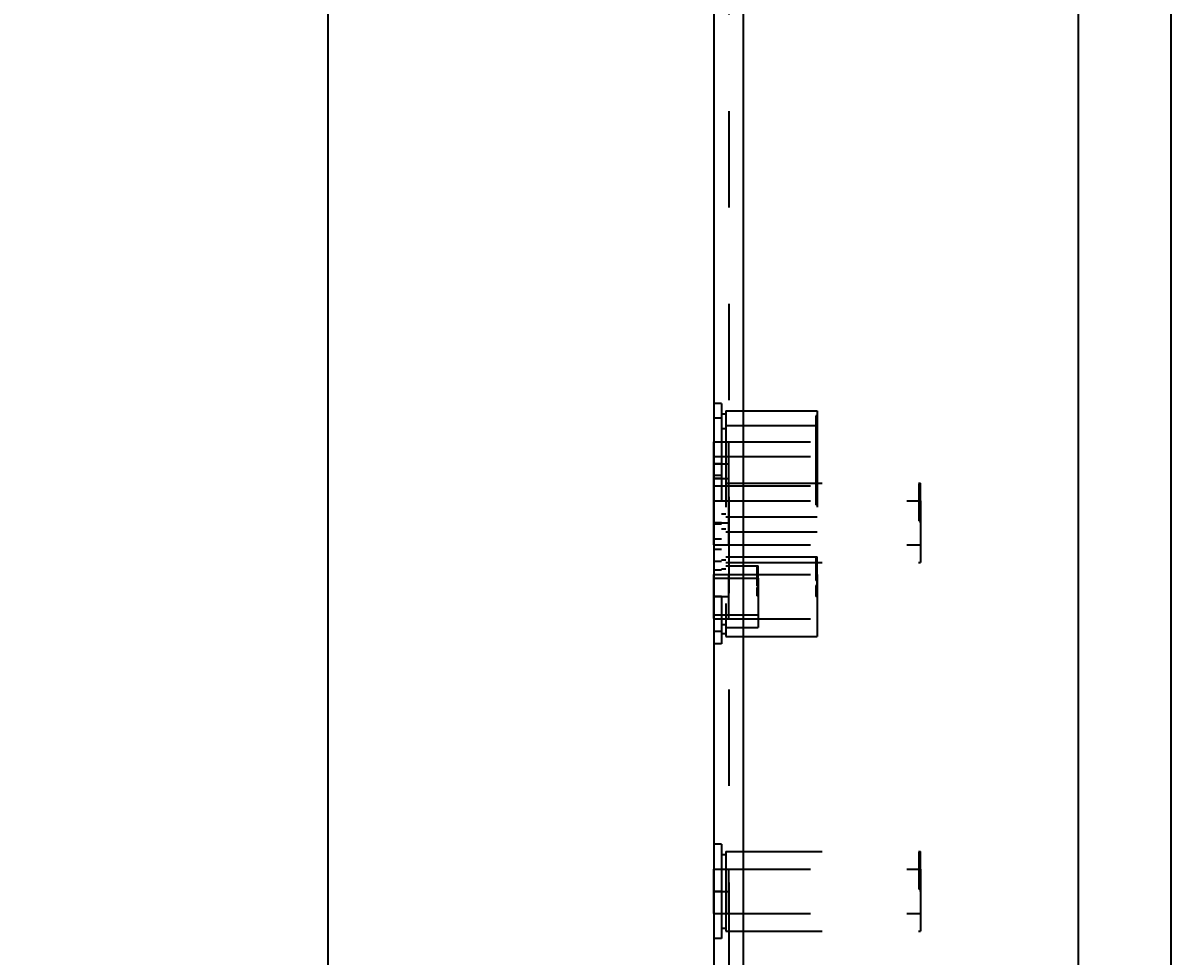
# Model space of a CAD drawing. Header units: millimetres. Extents: x 1262 to 3787, y 0 to 841.
# Drawn here: x 3163.9 to 3241.8, y 378.8 to 442.1 of the extents above; entities that cross this region are included whole.
import ezdxf

# ---------------------------------------------------------------- set-up
doc = ezdxf.new("R2010")
doc.units = ezdxf.units.MM
doc.header["$LTSCALE"] = 65.395
doc.header["$PDMODE"] = 3
doc.header["$PDSIZE"] = 8
doc.linetypes.add('HIDDEN', pattern=[0.2, 0.1, -0.1])
doc.layers.get('0').update_dxf_attribs({"linetype": 'CONTINUOUS'})
doc.layers.get('Defpoints').update_dxf_attribs({"linetype": 'CONTINUOUS'})
doc.layers.add('02___PRT_ALL_AXES', color=7, linetype='CONTINUOUS')
doc.layers.add('DEFAULT_2', color=8, linetype='HIDDEN')
doc.styles.get("Standard").update_dxf_attribs({"font": 'txt', "width": 0.85})
doc.dimstyles.new('DIMSTYLE_1', dxfattribs={"dimtxt": 5, "dimasz": 3.5, "dimexe": 1.5, "dimexo": 1, "dimgap": 1.25, "dimtad": 1, "dimdsep": 46, "dimtxsty": 'Standard', "dimblk": '_FILLED', "dimblk1": '_FILLED', "dimblk2": '_FILLED', "dimcen": 0.09, "dimadec": 0, "dimazin": 0, "dimtp": 0.01, "dimtm": 0.01, "dimtfac": 1, "dimtofl": 0, "dimtmove": 0, "dimatfit": 3, "dimldrblk": '_FILLED', "dimfxl": 1, "dimtolj": 1, "dimarcsym": 0})

# ---------------------------------------------------------------- blocks, each defined once
blk = doc.blocks.new('_FILLED')
at = {"color": 0, "linetype": 'ByBlock'}
blk.add_solid([(0, 0), (-1, 0.214), (-1, -0.214)], dxfattribs=at)
blk = doc.blocks.new('*D6')
at = {"color": 0, "linetype": 'Continuous', "lineweight": -2, "transparency": 16777216}
for p, q in [((3162.21, 582.004), (3186.156, 582.004)), ((3184.656, 327.204), (3184.656, 578.504)), ((3161.21, 323.704), (3186.156, 323.704))]:
    blk.add_line(p, q, dxfattribs=at)
at = {"layer": 'Defpoints', "color": 0, "linetype": 'Continuous', "transparency": 16777216}
for p in [(3161.21, 582.004), (3184.656, 582.004), (3160.21, 323.704)]:
    blk.add_point(p, dxfattribs=at)
at = {"color": 0, "linetype": 'Continuous', "lineweight": -2, "transparency": 16777216, "xscale": 3.5, "yscale": 3.5, "zscale": 3.5}
for p, rotation in [((3184.656, 582.004), 90), ((3184.656, 323.704), 270)]:
    blk.add_blockref('_FILLED', p, dxfattribs=dict(at, rotation=rotation))
at = {"color": 0, "linetype": 'Continuous', "transparency": 16777216, "insert": (3178.406, 452.854), "char_height": 5, "width": 25.5, "attachment_point": 2, "rotation": 90}
blk.add_mtext('\\A1;*258.3', dxfattribs=at)

msp = doc.modelspace()

# ---------------------------------------------------------------- linework, layer by layer
at = {"color": 3, "linetype": 'Continuous'}
for p, q in [((3212.818, 324.704), (3212.818, 581.004)), ((3210.818, 580.004), (3210.818, 325.704)), ((3235.518, 580.004), (3235.518, 325.704))]:
    msp.add_line(p, q, dxfattribs=at)
at = {"color": 7, "linetype": 'Continuous'}
msp.add_line((3241.818, 325.704), (3241.818, 567.004), dxfattribs=at)
at = {"layer": '02___PRT_ALL_AXES', "color": 8, "linetype": 'HIDDEN'}
for p, q in [((3211.618, 415.804), (3217.818, 415.804)), ((3217.818, 415.804), (3217.818, 407.604)), ((3211.618, 414.804), (3217.818, 414.804)), ((3210.818, 413.704), (3217.818, 413.704)), ((3210.818, 413.704), (3210.818, 413.702)), ((3210.818, 409.705), (3210.818, 413.702)), ((3211.818, 409.705), (3211.818, 413.702)), ((3210.818, 412.704), (3217.818, 412.704)), ((3210.818, 412.204), (3211.818, 412.204)), ((3210.818, 411.204), (3211.818, 411.204)), ((3210.818, 410.704), (3217.818, 410.704)), ((3211.618, 410.904), (3224.818, 410.904)), ((3210.818, 409.705), (3210.818, 409.702)), ((3210.818, 409.704), (3224.818, 409.704)), ((3210.818, 406.705), (3210.818, 409.702)), ((3211.818, 406.705), (3211.818, 409.702)), ((3224.818, 409.704), (3224.818, 405.504)), ((3210.818, 408.204), (3211.818, 408.204)), ((3211.618, 408.604), (3217.818, 408.604)), ((3211.618, 407.604), (3217.818, 407.604)), ((3210.818, 406.705), (3210.818, 406.704)), ((3210.818, 406.704), (3224.818, 406.704)), ((3211.618, 405.904), (3217.818, 405.904)), ((3211.618, 405.504), (3224.818, 405.504)), ((3211.618, 405.294), (3213.818, 405.294)), ((3210.818, 404.704), (3217.818, 404.704)), ((3210.818, 404.704), (3210.818, 404.702)), ((3210.818, 401.705), (3210.818, 404.702)), ((3210.818, 404.454), (3213.818, 404.454)), ((3211.818, 401.705), (3211.818, 404.702)), ((3213.818, 404.454), (3213.818, 401.114)), ((3217.818, 404.704), (3217.818, 400.504)), ((3210.818, 403.204), (3211.818, 403.204)), ((3210.818, 401.954), (3213.818, 401.954)), ((3210.818, 401.705), (3210.818, 401.704)), ((3210.818, 401.704), (3217.818, 401.704)), ((3211.618, 401.114), (3213.818, 401.114)), ((3211.618, 400.504), (3217.818, 400.504)), ((3211.618, 385.904), (3224.818, 385.904)), ((3210.818, 384.704), (3224.818, 384.704)), ((3210.818, 384.704), (3210.818, 384.702)), ((3210.818, 381.705), (3210.818, 384.702)), ((3211.818, 381.705), (3211.818, 384.702)), ((3224.818, 384.704), (3224.818, 380.504)), ((3210.818, 383.204), (3211.818, 383.204)), ((3210.818, 381.705), (3210.818, 381.704)), ((3210.818, 381.704), (3224.818, 381.704)), ((3211.618, 380.504), (3224.818, 380.504))]:
    msp.add_line(p, q, dxfattribs=at)
at = {"layer": 'DEFAULT_2', "color": 8, "linetype": 'HIDDEN'}
for p, q in [((3211.818, 580.004), (3211.818, 325.704)), ((3211.318, 416.304), (3210.818, 416.304)), ((3211.318, 416.304), (3211.318, 400.004)), ((3211.318, 415.304), (3210.818, 415.304)), ((3211.318, 415.604), (3211.618, 415.604)), ((3211.618, 415.804), (3211.618, 400.504)), ((3217.818, 415.469), (3217.718, 415.469)), ((3217.718, 415.469), (3217.718, 409.432)), ((3217.818, 415.46), (3217.718, 415.46)), ((3217.818, 415.457), (3217.718, 415.457)), ((3217.818, 415.445), (3217.718, 415.445)), ((3217.818, 415.43), (3217.718, 415.43)), ((3217.818, 415.423), (3217.718, 415.423)), ((3217.818, 415.406), (3217.718, 415.406)), ((3217.818, 415.361), (3217.718, 415.361)), ((3217.818, 415.35), (3217.718, 415.35)), ((3217.818, 415.334), (3217.718, 415.334)), ((3217.818, 415.332), (3217.718, 415.332)), ((3217.818, 415.328), (3217.718, 415.328)), ((3217.818, 415.32), (3217.718, 415.32)), ((3217.818, 415.297), (3217.718, 415.297)), ((3217.818, 415.287), (3217.718, 415.287)), ((3217.818, 415.284), (3217.718, 415.284)), ((3217.818, 415.251), (3217.718, 415.251)), ((3217.818, 415.241), (3217.718, 415.241)), ((3217.818, 415.231), (3217.718, 415.231)), ((3217.818, 415.221), (3217.718, 415.221)), ((3217.818, 415.183), (3217.718, 415.183)), ((3217.818, 415.161), (3217.718, 415.161)), ((3217.818, 415.16), (3217.718, 415.16)), ((3217.818, 415.084), (3217.718, 415.084)), ((3217.818, 415.074), (3217.718, 415.074)), ((3217.818, 415.065), (3217.718, 415.065)), ((3217.818, 415.052), (3217.718, 415.052)), ((3217.818, 409.432), (3217.818, 415.469)), ((3211.318, 414.604), (3211.618, 414.604)), ((3217.818, 414.997), (3217.718, 414.997)), ((3217.818, 414.665), (3217.718, 414.665)), ((3217.818, 414.6), (3217.718, 414.6)), ((3217.818, 414.579), (3217.718, 414.579)), ((3217.818, 414.553), (3217.718, 414.553)), ((3217.818, 414.518), (3217.718, 414.518)), ((3217.818, 414.495), (3217.718, 414.495)), ((3217.818, 414.469), (3217.718, 414.469)), ((3217.818, 414.46), (3217.718, 414.46)), ((3217.818, 414.457), (3217.718, 414.457)), ((3217.818, 414.445), (3217.718, 414.445)), ((3217.818, 414.439), (3217.718, 414.439)), ((3217.818, 414.43), (3217.718, 414.43)), ((3217.818, 414.428), (3217.718, 414.428)), ((3217.818, 414.424), (3217.718, 414.424)), ((3217.818, 414.423), (3217.718, 414.423)), ((3217.818, 414.409), (3217.718, 414.409)), ((3217.818, 414.406), (3217.718, 414.406)), ((3217.818, 414.402), (3217.718, 414.402)), ((3217.818, 414.393), (3217.718, 414.393)), ((3217.818, 414.361), (3217.718, 414.361)), ((3217.818, 414.36), (3217.718, 414.36)), ((3217.818, 414.35), (3217.718, 414.35)), ((3217.818, 414.338), (3217.718, 414.338)), ((3217.818, 414.334), (3217.718, 414.334)), ((3217.818, 414.332), (3217.718, 414.332)), ((3217.818, 414.328), (3217.718, 414.328)), ((3217.818, 414.32), (3217.718, 414.32)), ((3217.818, 414.313), (3217.718, 414.313)), ((3217.818, 414.297), (3217.718, 414.297)), ((3217.818, 414.287), (3217.718, 414.287)), ((3217.818, 414.284), (3217.718, 414.284)), ((3217.818, 414.279), (3217.718, 414.279)), ((3217.818, 414.251), (3217.718, 414.251)), ((3217.818, 414.241), (3217.718, 414.241)), ((3217.818, 414.231), (3217.718, 414.231)), ((3217.818, 414.221), (3217.718, 414.221)), ((3217.818, 414.185), (3217.718, 414.185)), ((3217.818, 414.183), (3217.718, 414.183)), ((3217.818, 414.161), (3217.718, 414.161)), ((3217.818, 414.16), (3217.718, 414.16)), ((3217.818, 414.145), (3217.718, 414.145)), ((3217.818, 414.088), (3217.718, 414.088)), ((3217.818, 414.084), (3217.718, 414.084)), ((3217.818, 414.074), (3217.718, 414.074)), ((3217.818, 414.065), (3217.718, 414.065)), ((3217.818, 414.052), (3217.718, 414.052)), ((3217.818, 414.045), (3217.718, 414.045)), ((3217.818, 414.02), (3217.718, 414.02)), ((3217.818, 413.997), (3217.718, 413.997)), ((3217.818, 413.944), (3217.718, 413.944)), ((3217.818, 413.942), (3217.718, 413.942)), ((3217.818, 413.931), (3217.718, 413.931)), ((3217.818, 413.88), (3217.718, 413.88)), ((3217.818, 413.872), (3217.718, 413.872)), ((3217.818, 413.844), (3217.718, 413.844)), ((3217.818, 413.843), (3217.718, 413.843)), ((3217.818, 413.812), (3217.718, 413.812)), ((3217.818, 413.79), (3217.718, 413.79)), ((3217.818, 413.777), (3217.718, 413.777)), ((3217.818, 413.75), (3217.718, 413.75)), ((3217.818, 413.715), (3217.718, 413.715)), ((3217.818, 413.665), (3217.718, 413.665)), ((3217.818, 413.645), (3217.718, 413.645)), ((3217.818, 413.633), (3217.718, 413.633)), ((3217.818, 413.6), (3217.718, 413.6)), ((3217.818, 413.581), (3217.718, 413.581)), ((3217.818, 413.579), (3217.718, 413.579)), ((3217.818, 413.553), (3217.718, 413.553)), ((3217.818, 413.552), (3217.718, 413.552)), ((3217.818, 413.518), (3217.718, 413.518)), ((3217.818, 413.495), (3217.718, 413.495)), ((3217.818, 413.476), (3217.718, 413.476)), ((3217.818, 413.464), (3217.718, 413.464)), ((3217.818, 413.439), (3217.718, 413.439)), ((3217.818, 413.428), (3217.718, 413.428)), ((3217.818, 413.424), (3217.718, 413.424)), ((3217.818, 413.409), (3217.718, 413.409)), ((3217.818, 413.406), (3217.718, 413.406)), ((3217.818, 413.406), (3217.718, 413.406)), ((3217.818, 413.402), (3217.718, 413.402)), ((3217.818, 413.394), (3217.718, 413.394)), ((3217.818, 413.393), (3217.718, 413.393)), ((3217.818, 413.377), (3217.718, 413.377)), ((3217.818, 413.36), (3217.718, 413.36)), ((3217.818, 413.343), (3217.718, 413.343)), ((3217.818, 413.338), (3217.718, 413.338)), ((3217.818, 413.326), (3217.718, 413.326)), ((3217.818, 413.318), (3217.718, 413.318)), ((3217.818, 413.314), (3217.718, 413.314)), ((3217.818, 413.313), (3217.718, 413.313)), ((3217.818, 413.301), (3217.718, 413.301)), ((3217.818, 413.28), (3217.718, 413.28)), ((3217.818, 413.279), (3217.718, 413.279)), ((3217.818, 413.272), (3217.718, 413.272)), ((3217.818, 413.261), (3217.718, 413.261)), ((3217.818, 413.249), (3217.718, 413.249)), ((3217.818, 413.238), (3217.718, 413.238)), ((3217.818, 413.231), (3217.718, 413.231)), ((3217.818, 413.211), (3217.718, 413.211)), ((3217.818, 413.192), (3217.718, 413.192)), ((3217.818, 413.185), (3217.718, 413.185)), ((3217.818, 413.18), (3217.718, 413.18)), ((3217.818, 413.165), (3217.718, 413.165)), ((3217.818, 413.15), (3217.718, 413.15)), ((3217.818, 413.145), (3217.718, 413.145)), ((3217.818, 413.141), (3217.718, 413.141)), ((3217.818, 413.126), (3217.718, 413.126)), ((3217.818, 413.111), (3217.718, 413.111)), ((3217.818, 413.109), (3217.718, 413.109)), ((3217.818, 413.099), (3217.718, 413.099)), ((3217.818, 413.092), (3217.718, 413.092)), ((3217.818, 413.088), (3217.718, 413.088)), ((3217.818, 413.08), (3217.718, 413.08)), ((3217.818, 413.06), (3217.718, 413.06)), ((3217.818, 413.053), (3217.718, 413.053)), ((3217.818, 413.045), (3217.718, 413.045)), ((3217.818, 413.02), (3217.718, 413.02)), ((3217.818, 412.977), (3217.718, 412.977)), ((3217.818, 412.964), (3217.718, 412.964)), ((3217.818, 412.944), (3217.718, 412.944)), ((3217.818, 412.942), (3217.718, 412.942)), ((3217.818, 412.931), (3217.718, 412.931)), ((3217.818, 412.93), (3217.718, 412.93)), ((3217.818, 412.928), (3217.718, 412.928)), ((3217.818, 412.88), (3217.718, 412.88)), ((3217.818, 412.872), (3217.718, 412.872)), ((3217.818, 412.862), (3217.718, 412.862)), ((3217.818, 412.844), (3217.718, 412.844)), ((3217.818, 412.843), (3217.718, 412.843)), ((3217.818, 412.834), (3217.718, 412.834)), ((3217.818, 412.812), (3217.718, 412.812)), ((3217.818, 412.81), (3217.718, 412.81)), ((3217.818, 412.79), (3217.718, 412.79)), ((3217.818, 412.777), (3217.718, 412.777)), ((3217.818, 412.75), (3217.718, 412.75)), ((3217.818, 412.745), (3217.718, 412.745)), ((3217.818, 412.742), (3217.718, 412.742)), ((3217.818, 412.715), (3217.718, 412.715)), ((3217.818, 412.712), (3217.718, 412.712)), ((3217.818, 412.709), (3217.718, 412.709)), ((3211.318, 412.204), (3210.818, 412.204)), ((3217.818, 412.694), (3217.718, 412.694)), ((3217.818, 412.684), (3217.718, 412.684)), ((3217.818, 412.67), (3217.718, 412.67)), ((3217.818, 412.668), (3217.718, 412.668)), ((3217.818, 412.656), (3217.718, 412.656)), ((3217.818, 412.653), (3217.718, 412.653)), ((3217.818, 412.645), (3217.718, 412.645)), ((3217.818, 412.644), (3217.718, 412.644)), ((3217.818, 412.64), (3217.718, 412.64)), ((3217.818, 412.635), (3217.718, 412.635)), ((3217.818, 412.633), (3217.718, 412.633)), ((3217.818, 412.614), (3217.718, 412.614)), ((3217.818, 412.608), (3217.718, 412.608)), ((3217.818, 412.605), (3217.718, 412.605)), ((3217.818, 412.597), (3217.718, 412.597)), ((3217.818, 412.595), (3217.718, 412.595)), ((3217.818, 412.589), (3217.718, 412.589)), ((3217.818, 412.581), (3217.718, 412.581)), ((3217.818, 412.566), (3217.718, 412.566)), ((3217.818, 412.564), (3217.718, 412.564)), ((3217.818, 412.559), (3217.718, 412.559)), ((3217.818, 412.557), (3217.718, 412.557)), ((3217.818, 412.553), (3217.718, 412.553)), ((3217.818, 412.552), (3217.718, 412.552)), ((3217.818, 412.55), (3217.718, 412.55)), ((3217.818, 412.534), (3217.718, 412.534)), ((3217.818, 412.528), (3217.718, 412.528)), ((3217.818, 412.52), (3217.718, 412.52)), ((3217.818, 412.515), (3217.718, 412.515)), ((3217.818, 412.514), (3217.718, 412.514)), ((3217.818, 412.509), (3217.718, 412.509)), ((3217.818, 412.495), (3217.718, 412.495)), ((3217.818, 412.488), (3217.718, 412.488)), ((3217.818, 412.476), (3217.718, 412.476)), ((3217.818, 412.472), (3217.718, 412.472)), ((3217.818, 412.464), (3217.718, 412.464)), ((3217.818, 412.455), (3217.718, 412.455)), ((3217.818, 412.454), (3217.718, 412.454)), ((3217.818, 412.431), (3217.718, 412.431)), ((3217.818, 412.43), (3217.718, 412.43)), ((3217.818, 412.406), (3217.718, 412.406)), ((3217.818, 412.406), (3217.718, 412.406)), ((3217.818, 412.399), (3217.718, 412.399)), ((3217.818, 412.395), (3217.718, 412.395)), ((3217.818, 412.394), (3217.718, 412.394)), ((3217.818, 412.377), (3217.718, 412.377)), ((3217.818, 412.375), (3217.718, 412.375)), ((3217.818, 412.369), (3217.718, 412.369)), ((3217.818, 412.368), (3217.718, 412.368)), ((3217.818, 412.365), (3217.718, 412.365)), ((3217.818, 412.352), (3217.718, 412.352)), ((3217.818, 412.35), (3217.718, 412.35)), ((3217.818, 412.343), (3217.718, 412.343)), ((3217.818, 412.338), (3217.718, 412.338)), ((3217.818, 412.326), (3217.718, 412.326)), ((3217.818, 412.325), (3217.718, 412.325)), ((3217.818, 412.32), (3217.718, 412.32)), ((3217.818, 412.318), (3217.718, 412.318)), ((3217.818, 412.314), (3217.718, 412.314)), ((3217.818, 412.301), (3217.718, 412.301)), ((3217.818, 412.286), (3217.718, 412.286)), ((3217.818, 412.286), (3217.718, 412.286)), ((3217.818, 412.283), (3217.718, 412.283)), ((3217.818, 412.282), (3217.718, 412.282)), ((3217.818, 412.281), (3217.718, 412.281)), ((3217.818, 412.28), (3217.718, 412.28)), ((3217.818, 412.272), (3217.718, 412.272)), ((3217.818, 412.267), (3217.718, 412.267)), ((3217.818, 412.265), (3217.718, 412.265)), ((3217.818, 412.261), (3217.718, 412.261)), ((3217.818, 412.252), (3217.718, 412.252)), ((3217.818, 412.249), (3217.718, 412.249)), ((3217.818, 412.245), (3217.718, 412.245)), ((3217.818, 412.238), (3217.718, 412.238)), ((3217.818, 412.231), (3217.718, 412.231)), ((3217.818, 412.211), (3217.718, 412.211)), ((3217.818, 412.192), (3217.718, 412.192)), ((3217.818, 412.181), (3217.718, 412.181)), ((3217.818, 412.18), (3217.718, 412.18)), ((3217.818, 412.176), (3217.718, 412.176)), ((3217.818, 412.165), (3217.718, 412.165)), ((3217.818, 412.164), (3217.718, 412.164)), ((3217.818, 412.15), (3217.718, 412.15)), ((3217.818, 412.141), (3217.718, 412.141)), ((3217.818, 412.139), (3217.718, 412.139)), ((3217.818, 412.133), (3217.718, 412.133)), ((3217.818, 412.126), (3217.718, 412.126)), ((3217.818, 412.111), (3217.718, 412.111)), ((3217.818, 412.109), (3217.718, 412.109)), ((3217.818, 412.104), (3217.718, 412.104)), ((3217.818, 412.099), (3217.718, 412.099)), ((3217.818, 412.095), (3217.718, 412.095)), ((3217.818, 412.092), (3217.718, 412.092)), ((3217.818, 412.09), (3217.718, 412.09)), ((3217.818, 412.08), (3217.718, 412.08)), ((3217.818, 412.067), (3217.718, 412.067)), ((3217.818, 412.065), (3217.718, 412.065)), ((3217.818, 412.06), (3217.718, 412.06)), ((3217.818, 412.057), (3217.718, 412.057)), ((3217.818, 412.053), (3217.718, 412.053)), ((3217.818, 412.031), (3217.718, 412.031)), ((3217.818, 411.987), (3217.718, 411.987)), ((3217.818, 411.978), (3217.718, 411.978)), ((3217.818, 411.977), (3217.718, 411.977)), ((3217.818, 411.964), (3217.718, 411.964)), ((3217.818, 411.963), (3217.718, 411.963)), ((3217.818, 411.961), (3217.718, 411.961)), ((3217.818, 411.93), (3217.718, 411.93)), ((3217.818, 411.928), (3217.718, 411.928)), ((3211.318, 411.404), (3210.818, 411.404)), ((3211.318, 411.204), (3210.818, 411.204)), ((3217.818, 411.862), (3217.718, 411.862)), ((3217.818, 411.834), (3217.718, 411.834)), ((3217.818, 411.81), (3217.718, 411.81)), ((3217.818, 411.747), (3217.718, 411.747)), ((3217.818, 411.745), (3217.718, 411.745)), ((3217.818, 411.742), (3217.718, 411.742)), ((3217.818, 411.712), (3217.718, 411.712)), ((3217.818, 411.709), (3217.718, 411.709)), ((3217.818, 411.694), (3217.718, 411.694)), ((3217.818, 411.684), (3217.718, 411.684)), ((3217.818, 411.67), (3217.718, 411.67)), ((3217.818, 411.668), (3217.718, 411.668)), ((3217.818, 411.656), (3217.718, 411.656)), ((3217.818, 411.653), (3217.718, 411.653)), ((3217.818, 411.644), (3217.718, 411.644)), ((3217.818, 411.64), (3217.718, 411.64)), ((3217.818, 411.635), (3217.718, 411.635)), ((3217.818, 411.614), (3217.718, 411.614)), ((3217.818, 411.608), (3217.718, 411.608)), ((3217.818, 411.605), (3217.718, 411.605)), ((3217.818, 411.597), (3217.718, 411.597)), ((3217.818, 411.595), (3217.718, 411.595)), ((3217.818, 411.589), (3217.718, 411.589)), ((3217.818, 411.575), (3217.718, 411.575)), ((3217.818, 411.566), (3217.718, 411.566)), ((3217.818, 411.564), (3217.718, 411.564)), ((3217.818, 411.559), (3217.718, 411.559)), ((3217.818, 411.557), (3217.718, 411.557)), ((3217.818, 411.553), (3217.718, 411.553)), ((3217.818, 411.55), (3217.718, 411.55)), ((3217.818, 411.548), (3217.718, 411.548)), ((3217.818, 411.534), (3217.718, 411.534)), ((3217.818, 411.528), (3217.718, 411.528)), ((3217.818, 411.52), (3217.718, 411.52)), ((3217.818, 411.515), (3217.718, 411.515)), ((3217.818, 411.514), (3217.718, 411.514)), ((3217.818, 411.509), (3217.718, 411.509)), ((3217.818, 411.495), (3217.718, 411.495)), ((3217.818, 411.488), (3217.718, 411.488)), ((3217.818, 411.472), (3217.718, 411.472)), ((3217.818, 411.455), (3217.718, 411.455)), ((3217.818, 411.454), (3217.718, 411.454)), ((3217.818, 411.431), (3217.718, 411.431)), ((3217.818, 411.43), (3217.718, 411.43)), ((3217.818, 411.406), (3217.718, 411.406)), ((3217.818, 411.399), (3217.718, 411.399)), ((3217.818, 411.395), (3217.718, 411.395)), ((3217.818, 411.375), (3217.718, 411.375)), ((3217.818, 411.369), (3217.718, 411.369)), ((3217.818, 411.368), (3217.718, 411.368)), ((3217.818, 411.365), (3217.718, 411.365)), ((3217.818, 411.352), (3217.718, 411.352)), ((3217.818, 411.35), (3217.718, 411.35)), ((3217.818, 411.35), (3217.718, 411.35)), ((3217.818, 411.338), (3217.718, 411.338)), ((3217.818, 411.325), (3217.718, 411.325)), ((3217.818, 411.32), (3217.718, 411.32)), ((3217.818, 411.286), (3217.718, 411.286)), ((3217.818, 411.286), (3217.718, 411.286)), ((3217.818, 411.283), (3217.718, 411.283)), ((3217.818, 411.282), (3217.718, 411.282)), ((3217.818, 411.281), (3217.718, 411.281)), ((3217.818, 411.267), (3217.718, 411.267)), ((3217.818, 411.265), (3217.718, 411.265)), ((3217.818, 411.252), (3217.718, 411.252)), ((3217.818, 411.245), (3217.718, 411.245)), ((3217.818, 411.235), (3217.718, 411.235)), ((3217.818, 411.181), (3217.718, 411.181)), ((3217.818, 411.176), (3217.718, 411.176)), ((3217.818, 411.164), (3217.718, 411.164)), ((3211.318, 410.704), (3211.618, 410.704)), ((3217.818, 411.139), (3217.718, 411.139)), ((3217.818, 411.133), (3217.718, 411.133)), ((3217.818, 411.104), (3217.718, 411.104)), ((3217.818, 411.095), (3217.718, 411.095)), ((3217.818, 411.09), (3217.718, 411.09)), ((3217.818, 411.067), (3217.718, 411.067)), ((3217.818, 411.065), (3217.718, 411.065)), ((3217.818, 411.057), (3217.718, 411.057)), ((3217.818, 411.031), (3217.718, 411.031)), ((3217.818, 411.002), (3217.718, 411.002)), ((3217.818, 410.987), (3217.718, 410.987)), ((3217.818, 410.978), (3217.718, 410.978)), ((3217.818, 410.967), (3217.718, 410.967)), ((3217.818, 410.963), (3217.718, 410.963)), ((3217.818, 410.961), (3217.718, 410.961)), ((3217.818, 410.933), (3217.718, 410.933)), ((3217.818, 410.86), (3217.718, 410.86)), ((3217.818, 410.83), (3217.718, 410.83)), ((3217.818, 410.814), (3217.718, 410.814)), ((3217.818, 410.747), (3217.718, 410.747)), ((3217.818, 410.575), (3217.718, 410.575)), ((3217.818, 410.548), (3217.718, 410.548)), ((3217.818, 410.547), (3217.718, 410.547)), ((3217.818, 410.432), (3217.718, 410.432)), ((3224.718, 410.86), (3224.818, 410.86)), ((3224.718, 410.86), (3224.718, 408.351)), ((3224.818, 410.842), (3224.718, 410.842)), ((3224.718, 410.835), (3224.818, 410.835)), ((3224.818, 410.821), (3224.718, 410.821)), ((3224.718, 410.798), (3224.818, 410.798)), ((3224.818, 410.795), (3224.718, 410.795)), ((3224.818, 410.76), (3224.718, 410.76)), ((3224.718, 410.754), (3224.818, 410.754)), ((3224.818, 410.743), (3224.718, 410.743)), ((3224.818, 410.738), (3224.718, 410.738)), ((3224.818, 410.734), (3224.718, 410.734)), ((3224.818, 410.728), (3224.718, 410.728)), ((3224.818, 410.703), (3224.718, 410.703)), ((3224.818, 410.698), (3224.718, 410.698)), ((3224.818, 410.697), (3224.718, 410.697)), ((3224.718, 410.694), (3224.818, 410.694)), ((3224.818, 410.686), (3224.718, 410.686)), ((3224.818, 410.661), (3224.718, 410.661)), ((3224.818, 410.657), (3224.718, 410.657)), ((3224.818, 410.642), (3224.718, 410.642)), ((3224.818, 410.626), (3224.718, 410.626)), ((3224.818, 410.575), (3224.718, 410.575)), ((3224.818, 410.57), (3224.718, 410.57)), ((3224.718, 410.567), (3224.818, 410.567)), ((3224.818, 410.528), (3224.718, 410.528)), ((3224.818, 410.503), (3224.718, 410.503)), ((3224.818, 410.446), (3224.718, 410.446)), ((3224.818, 410.42), (3224.718, 410.42)), ((3224.818, 410.378), (3224.718, 410.378)), ((3224.818, 410.373), (3224.718, 410.373)), ((3224.818, 408.204), (3224.818, 410.904)), ((3217.818, 410.35), (3217.718, 410.35)), ((3217.818, 410.235), (3217.718, 410.235)), ((3217.818, 410.002), (3217.718, 410.002)), ((3217.818, 409.967), (3217.718, 409.967)), ((3217.818, 409.933), (3217.718, 409.933)), ((3217.818, 409.86), (3217.718, 409.86)), ((3217.818, 409.83), (3217.718, 409.83)), ((3217.818, 409.814), (3217.718, 409.814)), ((3224.818, 410.357), (3224.718, 410.357)), ((3224.818, 410.347), (3224.718, 410.347)), ((3224.818, 410.343), (3224.718, 410.343)), ((3224.818, 410.295), (3224.718, 410.295)), ((3224.818, 410.291), (3224.718, 410.291)), ((3224.818, 410.275), (3224.718, 410.275)), ((3224.818, 410.275), (3224.718, 410.275)), ((3224.818, 410.203), (3224.718, 410.203)), ((3224.818, 410.193), (3224.718, 410.193)), ((3224.818, 410.165), (3224.718, 410.165)), ((3224.818, 410.152), (3224.718, 410.152)), ((3224.818, 410.14), (3224.718, 410.14)), ((3224.818, 410.135), (3224.718, 410.135)), ((3224.818, 410.131), (3224.718, 410.131)), ((3224.818, 410.124), (3224.718, 410.124)), ((3224.818, 410.121), (3224.718, 410.121)), ((3224.818, 410.104), (3224.718, 410.104)), ((3224.818, 410.078), (3224.718, 410.078)), ((3224.818, 410.078), (3224.718, 410.078)), ((3224.818, 410.068), (3224.718, 410.068)), ((3224.818, 410.059), (3224.718, 410.059)), ((3224.818, 410.033), (3224.718, 410.033)), ((3224.818, 410.018), (3224.718, 410.018)), ((3224.818, 410.011), (3224.718, 410.011)), ((3224.818, 409.992), (3224.718, 409.992)), ((3224.818, 409.987), (3224.718, 409.987)), ((3224.818, 409.98), (3224.718, 409.98)), ((3224.818, 409.975), (3224.718, 409.975)), ((3224.818, 409.97), (3224.718, 409.97)), ((3224.818, 409.966), (3224.718, 409.966)), ((3224.818, 409.965), (3224.718, 409.965)), ((3224.818, 409.961), (3224.718, 409.961)), ((3224.818, 409.953), (3224.718, 409.953)), ((3224.818, 409.951), (3224.718, 409.951)), ((3224.818, 409.945), (3224.718, 409.945)), ((3224.818, 409.94), (3224.718, 409.94)), ((3224.818, 409.93), (3224.718, 409.93)), ((3224.818, 409.928), (3224.718, 409.928)), ((3224.818, 409.92), (3224.718, 409.92)), ((3224.818, 409.915), (3224.718, 409.915)), ((3224.818, 409.913), (3224.718, 409.913)), ((3224.818, 409.903), (3224.718, 409.903)), ((3224.818, 409.9), (3224.718, 409.9)), ((3224.818, 409.894), (3224.718, 409.894)), ((3224.718, 409.863), (3224.818, 409.863)), ((3224.818, 409.857), (3224.718, 409.857)), ((3224.818, 409.856), (3224.718, 409.856)), ((3224.818, 409.853), (3224.718, 409.853)), ((3224.818, 409.847), (3224.718, 409.847)), ((3224.818, 409.832), (3224.718, 409.832)), ((3224.818, 409.803), (3224.718, 409.803)), ((3224.818, 409.777), (3224.718, 409.777)), ((3224.718, 409.762), (3224.818, 409.762)), ((3224.818, 409.75), (3224.718, 409.75)), ((3224.818, 409.746), (3224.718, 409.746)), ((3224.818, 409.68), (3224.718, 409.68)), ((3224.818, 409.613), (3224.718, 409.613)), ((3217.818, 409.547), (3217.718, 409.547)), ((3217.818, 409.432), (3217.718, 409.432)), ((3224.818, 409.543), (3224.718, 409.543)), ((3224.818, 409.438), (3224.718, 409.438)), ((3224.818, 409.353), (3224.718, 409.353)), ((3224.818, 409.248), (3224.718, 409.248)), ((3224.818, 409.191), (3224.718, 409.191)), ((3224.818, 409.16), (3224.718, 409.16)), ((3224.818, 409.15), (3224.718, 409.15)), ((3224.818, 409.018), (3224.718, 409.018)), ((3211.318, 408.204), (3210.818, 408.204)), ((3211.318, 408.104), (3210.818, 408.104)), ((3211.318, 408.804), (3211.618, 408.804)), ((3224.718, 408.778), (3224.818, 408.778)), ((3224.818, 408.706), (3224.718, 408.706)), ((3224.818, 408.675), (3224.718, 408.675)), ((3224.718, 408.655), (3224.818, 408.655)), ((3224.818, 408.584), (3224.718, 408.584)), ((3224.818, 408.577), (3224.718, 408.577)), ((3224.818, 408.553), (3224.718, 408.553)), ((3224.818, 408.535), (3224.718, 408.535)), ((3224.818, 408.414), (3224.718, 408.414)), ((3224.818, 408.382), (3224.718, 408.382)), ((3224.818, 408.351), (3224.718, 408.351)), ((3211.318, 407.804), (3211.618, 407.804)), ((3211.318, 407.104), (3210.818, 407.104)), ((3211.318, 406.404), (3210.818, 406.404)), ((3211.318, 405.704), (3211.618, 405.704)), ((3217.718, 405.901), (3217.818, 405.901)), ((3217.718, 405.901), (3217.718, 404.287)), ((3217.718, 405.897), (3217.818, 405.897)), ((3217.718, 405.889), (3217.818, 405.889)), ((3217.718, 405.886), (3217.818, 405.886)), ((3217.718, 405.844), (3217.818, 405.844)), ((3217.718, 405.814), (3217.818, 405.814)), ((3217.818, 405.791), (3217.718, 405.791)), ((3217.818, 403.204), (3217.818, 405.904)), ((3211.318, 405.579), (3210.818, 405.579)), ((3211.318, 405.004), (3210.818, 405.004)), ((3211.318, 405.094), (3211.618, 405.094)), ((3213.718, 405.289), (3213.818, 405.289)), ((3213.718, 405.289), (3213.718, 403.921)), ((3213.718, 405.27), (3213.818, 405.27)), ((3213.718, 405.235), (3213.818, 405.235)), ((3213.818, 405.214), (3213.718, 405.214)), ((3213.818, 405.207), (3213.718, 405.207)), ((3213.818, 405.203), (3213.718, 405.203)), ((3213.818, 405.166), (3213.718, 405.166)), ((3213.818, 405.15), (3213.718, 405.15)), ((3213.718, 405.127), (3213.818, 405.127)), ((3213.818, 405.123), (3213.718, 405.123)), ((3213.818, 405.103), (3213.718, 405.103)), ((3213.818, 405.096), (3213.718, 405.096)), ((3213.818, 405.085), (3213.718, 405.085)), ((3213.818, 405.072), (3213.718, 405.072)), ((3213.818, 405.035), (3213.718, 405.035)), ((3213.818, 405.032), (3213.718, 405.032)), ((3213.818, 404.974), (3213.718, 404.974)), ((3213.818, 404.956), (3213.718, 404.956)), ((3213.818, 403.204), (3213.818, 405.294)), ((3217.818, 405.592), (3217.718, 405.592)), ((3217.818, 405.587), (3217.718, 405.587)), ((3217.818, 405.585), (3217.718, 405.585)), ((3217.718, 405.562), (3217.818, 405.562)), ((3217.818, 405.554), (3217.718, 405.554)), ((3217.818, 405.51), (3217.718, 405.51)), ((3217.818, 405.497), (3217.718, 405.497)), ((3217.818, 405.494), (3217.718, 405.494)), ((3217.818, 405.482), (3217.718, 405.482)), ((3217.718, 405.47), (3217.818, 405.47)), ((3217.818, 405.458), (3217.718, 405.458)), ((3217.818, 405.456), (3217.718, 405.456)), ((3217.818, 405.413), (3217.718, 405.413)), ((3217.818, 405.394), (3217.718, 405.394)), ((3217.818, 405.334), (3217.718, 405.334)), ((3217.818, 405.322), (3217.718, 405.322)), ((3217.818, 405.282), (3217.718, 405.282)), ((3217.818, 405.265), (3217.718, 405.265)), ((3217.818, 405.225), (3217.718, 405.225)), ((3217.818, 405.189), (3217.718, 405.189)), ((3217.818, 405.177), (3217.718, 405.177)), ((3217.818, 405.138), (3217.718, 405.138)), ((3217.818, 405.138), (3217.718, 405.138)), ((3217.818, 405.124), (3217.718, 405.124)), ((3217.818, 405.104), (3217.718, 405.104)), ((3217.818, 405.095), (3217.718, 405.095)), ((3217.818, 405.085), (3217.718, 405.085)), ((3217.818, 405.065), (3217.718, 405.065)), ((3217.818, 405.053), (3217.718, 405.053)), ((3217.818, 405.051), (3217.718, 405.051)), ((3217.818, 405.049), (3217.718, 405.049)), ((3217.818, 405.044), (3217.718, 405.044)), ((3217.818, 405.022), (3217.718, 405.022)), ((3217.818, 404.99), (3217.718, 404.99)), ((3217.818, 404.989), (3217.718, 404.989)), ((3217.818, 404.972), (3217.718, 404.972)), ((3217.818, 404.96), (3217.718, 404.96)), ((3217.818, 404.955), (3217.718, 404.955)), ((3217.818, 404.935), (3217.718, 404.935)), ((3217.818, 404.922), (3217.718, 404.922)), ((3217.818, 404.921), (3217.718, 404.921)), ((3213.818, 404.891), (3213.718, 404.891)), ((3213.718, 404.89), (3213.818, 404.89)), ((3213.818, 404.887), (3213.718, 404.887)), ((3213.818, 404.879), (3213.718, 404.879)), ((3213.818, 404.873), (3213.718, 404.873)), ((3213.818, 404.852), (3213.718, 404.852)), ((3213.718, 404.845), (3213.818, 404.845)), ((3213.718, 404.836), (3213.818, 404.836)), ((3213.818, 404.824), (3213.718, 404.824)), ((3213.818, 404.817), (3213.718, 404.817)), ((3213.818, 404.812), (3213.718, 404.812)), ((3213.818, 404.799), (3213.718, 404.799)), ((3213.818, 404.79), (3213.718, 404.79)), ((3213.718, 404.786), (3213.818, 404.786)), ((3213.818, 404.775), (3213.718, 404.775)), ((3213.818, 404.77), (3213.718, 404.77)), ((3213.818, 404.755), (3213.718, 404.755)), ((3213.818, 404.746), (3213.718, 404.746)), ((3213.818, 404.742), (3213.718, 404.742)), ((3213.818, 404.737), (3213.718, 404.737)), ((3213.818, 404.731), (3213.718, 404.731)), ((3213.818, 404.73), (3213.718, 404.73)), ((3213.818, 404.709), (3213.718, 404.709)), ((3213.718, 404.701), (3213.818, 404.701)), ((3213.818, 404.7), (3213.718, 404.7)), ((3213.818, 404.695), (3213.718, 404.695)), ((3213.818, 404.693), (3213.718, 404.693)), ((3213.818, 404.682), (3213.718, 404.682)), ((3213.818, 404.677), (3213.718, 404.677)), ((3213.818, 404.667), (3213.718, 404.667)), ((3213.818, 404.662), (3213.718, 404.662)), ((3213.818, 404.655), (3213.718, 404.655)), ((3213.818, 404.651), (3213.718, 404.651)), ((3213.818, 404.65), (3213.718, 404.65)), ((3213.818, 404.642), (3213.718, 404.642)), ((3213.818, 404.639), (3213.718, 404.639)), ((3213.818, 404.638), (3213.718, 404.638)), ((3213.818, 404.636), (3213.718, 404.636)), ((3213.818, 404.631), (3213.718, 404.631)), ((3213.818, 404.624), (3213.718, 404.624)), ((3213.818, 404.621), (3213.718, 404.621)), ((3213.718, 404.617), (3213.818, 404.617)), ((3213.818, 404.616), (3213.718, 404.616)), ((3213.818, 404.615), (3213.718, 404.615)), ((3213.818, 404.607), (3213.718, 404.607)), ((3213.818, 404.605), (3213.718, 404.605)), ((3213.818, 404.605), (3213.718, 404.605)), ((3213.818, 404.599), (3213.718, 404.599)), ((3213.818, 404.591), (3213.718, 404.591)), ((3213.818, 404.578), (3213.718, 404.578)), ((3213.818, 404.578), (3213.718, 404.578)), ((3213.818, 404.576), (3213.718, 404.576)), ((3213.818, 404.569), (3213.718, 404.569)), ((3213.818, 404.557), (3213.718, 404.557)), ((3213.818, 404.557), (3213.718, 404.557)), ((3213.818, 404.553), (3213.718, 404.553)), ((3213.818, 404.552), (3213.718, 404.552)), ((3213.818, 404.552), (3213.718, 404.552)), ((3213.818, 404.537), (3213.718, 404.537)), ((3213.818, 404.536), (3213.718, 404.536)), ((3213.818, 404.535), (3213.718, 404.535)), ((3213.818, 404.524), (3213.718, 404.524)), ((3213.818, 404.512), (3213.718, 404.512)), ((3213.818, 404.501), (3213.718, 404.501)), ((3213.818, 404.5), (3213.718, 404.5)), ((3213.818, 404.499), (3213.718, 404.499)), ((3213.818, 404.486), (3213.718, 404.486)), ((3213.818, 404.475), (3213.718, 404.475)), ((3213.818, 404.471), (3213.718, 404.471)), ((3213.818, 404.464), (3213.718, 404.464)), ((3213.718, 404.459), (3213.818, 404.459)), ((3213.818, 404.454), (3213.718, 404.454)), ((3213.818, 404.454), (3213.718, 404.454)), ((3213.818, 404.444), (3213.718, 404.444)), ((3213.818, 404.443), (3213.718, 404.443)), ((3213.818, 404.423), (3213.718, 404.423)), ((3213.818, 404.415), (3213.718, 404.415)), ((3213.818, 404.409), (3213.718, 404.409)), ((3213.818, 404.397), (3213.718, 404.397)), ((3213.718, 404.388), (3213.818, 404.388)), ((3213.818, 404.329), (3213.718, 404.329)), ((3213.818, 404.218), (3213.718, 404.218)), ((3213.818, 404.213), (3213.718, 404.213)), ((3213.818, 404.185), (3213.718, 404.185)), ((3213.818, 404.165), (3213.718, 404.165)), ((3213.818, 404.14), (3213.718, 404.14)), ((3217.818, 404.914), (3217.718, 404.914)), ((3217.818, 404.877), (3217.718, 404.877)), ((3217.818, 404.875), (3217.718, 404.875)), ((3217.818, 404.864), (3217.718, 404.864)), ((3217.818, 404.863), (3217.718, 404.863)), ((3217.818, 404.845), (3217.718, 404.845)), ((3217.818, 404.844), (3217.718, 404.844)), ((3217.818, 404.799), (3217.718, 404.799)), ((3217.818, 404.773), (3217.718, 404.773)), ((3217.818, 404.769), (3217.718, 404.769)), ((3217.818, 404.765), (3217.718, 404.765)), ((3217.818, 404.732), (3217.718, 404.732)), ((3217.818, 404.73), (3217.718, 404.73)), ((3217.818, 404.715), (3217.718, 404.715)), ((3217.818, 404.699), (3217.718, 404.699)), ((3217.818, 404.695), (3217.718, 404.695)), ((3217.818, 404.679), (3217.718, 404.679)), ((3217.818, 404.672), (3217.718, 404.672)), ((3217.818, 404.671), (3217.718, 404.671)), ((3217.818, 404.667), (3217.718, 404.667)), ((3217.818, 404.65), (3217.718, 404.65)), ((3217.818, 404.616), (3217.718, 404.616)), ((3217.818, 404.606), (3217.718, 404.606)), ((3217.818, 404.593), (3217.718, 404.593)), ((3217.818, 404.586), (3217.718, 404.586)), ((3217.818, 404.572), (3217.718, 404.572)), ((3217.818, 404.525), (3217.718, 404.525)), ((3217.818, 404.521), (3217.718, 404.521)), ((3217.818, 404.496), (3217.718, 404.496)), ((3217.818, 404.487), (3217.718, 404.487)), ((3217.818, 404.472), (3217.718, 404.472)), ((3217.818, 404.462), (3217.718, 404.462)), ((3217.818, 404.438), (3217.718, 404.438)), ((3217.818, 404.433), (3217.718, 404.433)), ((3217.818, 404.386), (3217.718, 404.386)), ((3217.818, 404.352), (3217.718, 404.352)), ((3217.818, 404.291), (3217.718, 404.291)), ((3217.818, 404.287), (3217.718, 404.287)), ((3213.818, 404.128), (3213.718, 404.128)), ((3213.818, 404.128), (3213.718, 404.128)), ((3213.818, 404.113), (3213.718, 404.113)), ((3213.818, 404.108), (3213.718, 404.108)), ((3213.818, 404.098), (3213.718, 404.098)), ((3213.818, 404.088), (3213.718, 404.088)), ((3213.818, 404.087), (3213.718, 404.087)), ((3213.818, 404.083), (3213.718, 404.083)), ((3213.818, 404.073), (3213.718, 404.073)), ((3213.818, 404.062), (3213.718, 404.062)), ((3213.818, 404.058), (3213.718, 404.058)), ((3213.818, 404.042), (3213.718, 404.042)), ((3213.818, 404.03), (3213.718, 404.03)), ((3213.818, 404.015), (3213.718, 404.015)), ((3213.818, 404.005), (3213.718, 404.005)), ((3213.818, 403.957), (3213.718, 403.957)), ((3213.818, 403.952), (3213.718, 403.952)), ((3213.818, 403.921), (3213.718, 403.921)), ((3213.818, 403.823), (3213.718, 403.823)), ((3213.718, 403.823), (3213.718, 403.252)), ((3213.818, 403.817), (3213.718, 403.817)), ((3213.818, 403.797), (3213.718, 403.797)), ((3213.818, 403.759), (3213.718, 403.759)), ((3213.818, 403.751), (3213.718, 403.751)), ((3213.818, 403.743), (3213.718, 403.743)), ((3213.818, 403.739), (3213.718, 403.739)), ((3213.818, 403.72), (3213.718, 403.72)), ((3213.818, 403.713), (3213.718, 403.713)), ((3213.818, 403.708), (3213.718, 403.708)), ((3213.818, 403.694), (3213.718, 403.694)), ((3213.818, 403.667), (3213.718, 403.667)), ((3213.718, 403.657), (3213.818, 403.657)), ((3213.818, 403.645), (3213.718, 403.645)), ((3213.818, 403.63), (3213.718, 403.63)), ((3213.818, 403.625), (3213.718, 403.625)), ((3213.818, 403.582), (3213.718, 403.582)), ((3213.818, 403.582), (3213.718, 403.582)), ((3213.818, 403.563), (3213.718, 403.563)), ((3213.818, 403.552), (3213.718, 403.552)), ((3213.818, 403.539), (3213.718, 403.539)), ((3213.818, 403.535), (3213.718, 403.535)), ((3213.818, 403.507), (3213.718, 403.507)), ((3213.818, 403.506), (3213.718, 403.506)), ((3213.818, 403.495), (3213.718, 403.495)), ((3213.818, 403.479), (3213.718, 403.479)), ((3213.818, 403.479), (3213.718, 403.479)), ((3213.818, 403.465), (3213.718, 403.465)), ((3213.818, 403.45), (3213.718, 403.45)), ((3213.818, 403.45), (3213.718, 403.45)), ((3213.818, 403.433), (3213.718, 403.433)), ((3213.818, 403.423), (3213.718, 403.423)), ((3213.818, 403.416), (3213.718, 403.416)), ((3213.818, 403.403), (3213.718, 403.403)), ((3213.818, 403.399), (3213.718, 403.399)), ((3213.818, 403.386), (3213.718, 403.386)), ((3213.818, 403.385), (3213.718, 403.385)), ((3213.818, 403.381), (3213.718, 403.381)), ((3213.818, 403.379), (3213.718, 403.379)), ((3213.818, 403.369), (3213.718, 403.369)), ((3213.818, 403.368), (3213.718, 403.368)), ((3213.818, 403.367), (3213.718, 403.367)), ((3217.818, 403.965), (3217.718, 403.965)), ((3217.718, 403.965), (3217.718, 403.21)), ((3217.718, 403.954), (3217.818, 403.954)), ((3217.818, 403.941), (3217.718, 403.941)), ((3217.718, 403.835), (3217.818, 403.835)), ((3211.318, 403.204), (3210.818, 403.204)), ((3213.818, 403.353), (3213.718, 403.353)), ((3213.818, 403.344), (3213.718, 403.344)), ((3213.818, 403.33), (3213.718, 403.33)), ((3213.818, 403.329), (3213.718, 403.329)), ((3213.818, 403.323), (3213.718, 403.323)), ((3213.818, 403.32), (3213.718, 403.32)), ((3213.818, 403.32), (3213.718, 403.32)), ((3213.818, 403.307), (3213.718, 403.307)), ((3213.818, 403.301), (3213.718, 403.301)), ((3213.818, 403.299), (3213.718, 403.299)), ((3213.818, 403.296), (3213.718, 403.296)), ((3213.818, 403.283), (3213.718, 403.283)), ((3213.818, 403.257), (3213.718, 403.257)), ((3213.818, 403.255), (3213.718, 403.255)), ((3213.818, 403.252), (3213.718, 403.252)), ((3217.818, 403.355), (3217.718, 403.355)), ((3217.818, 403.233), (3217.718, 403.233)), ((3217.818, 403.21), (3217.718, 403.21)), ((3211.318, 401.314), (3211.618, 401.314)), ((3211.318, 400.829), (3210.818, 400.829)), ((3211.318, 400.704), (3211.618, 400.704)), ((3211.318, 400.004), (3210.818, 400.004)), ((3211.318, 386.404), (3210.818, 386.404)), ((3211.318, 386.404), (3211.318, 380.004)), ((3211.318, 385.704), (3211.618, 385.704)), ((3211.618, 385.904), (3211.618, 380.504)), ((3224.718, 385.86), (3224.818, 385.86)), ((3224.718, 385.86), (3224.718, 383.351)), ((3224.818, 385.842), (3224.718, 385.842)), ((3224.718, 385.835), (3224.818, 385.835)), ((3224.818, 385.821), (3224.718, 385.821)), ((3224.718, 385.798), (3224.818, 385.798)), ((3224.818, 385.795), (3224.718, 385.795)), ((3224.818, 385.76), (3224.718, 385.76)), ((3224.718, 385.754), (3224.818, 385.754)), ((3224.818, 385.743), (3224.718, 385.743)), ((3224.818, 385.738), (3224.718, 385.738)), ((3224.818, 385.734), (3224.718, 385.734)), ((3224.818, 385.728), (3224.718, 385.728)), ((3224.818, 385.703), (3224.718, 385.703)), ((3224.818, 385.698), (3224.718, 385.698)), ((3224.818, 385.697), (3224.718, 385.697)), ((3224.718, 385.694), (3224.818, 385.694)), ((3224.818, 385.686), (3224.718, 385.686)), ((3224.818, 385.661), (3224.718, 385.661)), ((3224.818, 385.657), (3224.718, 385.657)), ((3224.818, 385.642), (3224.718, 385.642)), ((3224.818, 385.626), (3224.718, 385.626)), ((3224.818, 385.575), (3224.718, 385.575)), ((3224.818, 385.57), (3224.718, 385.57)), ((3224.718, 385.567), (3224.818, 385.567)), ((3224.818, 385.528), (3224.718, 385.528)), ((3224.818, 385.503), (3224.718, 385.503)), ((3224.818, 383.204), (3224.818, 385.904)), ((3224.818, 385.446), (3224.718, 385.446)), ((3224.818, 385.42), (3224.718, 385.42)), ((3224.818, 385.378), (3224.718, 385.378)), ((3224.818, 385.373), (3224.718, 385.373)), ((3224.818, 385.357), (3224.718, 385.357)), ((3224.818, 385.347), (3224.718, 385.347)), ((3224.818, 385.343), (3224.718, 385.343)), ((3224.818, 385.295), (3224.718, 385.295)), ((3224.818, 385.291), (3224.718, 385.291)), ((3224.818, 385.275), (3224.718, 385.275)), ((3224.818, 385.275), (3224.718, 385.275)), ((3224.818, 385.203), (3224.718, 385.203)), ((3224.818, 385.193), (3224.718, 385.193)), ((3224.818, 385.165), (3224.718, 385.165)), ((3224.818, 385.152), (3224.718, 385.152)), ((3224.818, 385.14), (3224.718, 385.14)), ((3224.818, 385.135), (3224.718, 385.135)), ((3224.818, 385.131), (3224.718, 385.131)), ((3224.818, 385.124), (3224.718, 385.124)), ((3224.818, 385.121), (3224.718, 385.121)), ((3224.818, 385.104), (3224.718, 385.104)), ((3224.818, 385.078), (3224.718, 385.078)), ((3224.818, 385.078), (3224.718, 385.078)), ((3224.818, 385.068), (3224.718, 385.068)), ((3224.818, 385.059), (3224.718, 385.059)), ((3224.818, 385.033), (3224.718, 385.033)), ((3224.818, 385.018), (3224.718, 385.018)), ((3224.818, 385.011), (3224.718, 385.011)), ((3224.818, 384.992), (3224.718, 384.992)), ((3224.818, 384.987), (3224.718, 384.987)), ((3224.818, 384.98), (3224.718, 384.98)), ((3224.818, 384.975), (3224.718, 384.975)), ((3224.818, 384.97), (3224.718, 384.97)), ((3224.818, 384.966), (3224.718, 384.966)), ((3224.818, 384.965), (3224.718, 384.965)), ((3224.818, 384.961), (3224.718, 384.961)), ((3224.818, 384.953), (3224.718, 384.953)), ((3224.818, 384.951), (3224.718, 384.951)), ((3224.818, 384.945), (3224.718, 384.945)), ((3224.818, 384.94), (3224.718, 384.94)), ((3224.818, 384.93), (3224.718, 384.93)), ((3224.818, 384.928), (3224.718, 384.928)), ((3224.818, 384.92), (3224.718, 384.92)), ((3224.818, 384.915), (3224.718, 384.915)), ((3224.818, 384.913), (3224.718, 384.913)), ((3224.818, 384.903), (3224.718, 384.903)), ((3224.818, 384.9), (3224.718, 384.9)), ((3224.818, 384.894), (3224.718, 384.894)), ((3224.718, 384.863), (3224.818, 384.863)), ((3224.818, 384.857), (3224.718, 384.857)), ((3224.818, 384.856), (3224.718, 384.856)), ((3224.818, 384.853), (3224.718, 384.853)), ((3224.818, 384.847), (3224.718, 384.847)), ((3224.818, 384.832), (3224.718, 384.832)), ((3224.818, 384.803), (3224.718, 384.803)), ((3224.818, 384.777), (3224.718, 384.777)), ((3224.718, 384.762), (3224.818, 384.762)), ((3224.818, 384.75), (3224.718, 384.75)), ((3224.818, 384.746), (3224.718, 384.746)), ((3224.818, 384.68), (3224.718, 384.68)), ((3224.818, 384.613), (3224.718, 384.613)), ((3224.818, 384.543), (3224.718, 384.543)), ((3224.818, 384.438), (3224.718, 384.438)), ((3224.818, 384.353), (3224.718, 384.353)), ((3224.818, 384.248), (3224.718, 384.248)), ((3224.818, 384.191), (3224.718, 384.191)), ((3224.818, 384.16), (3224.718, 384.16)), ((3224.818, 384.15), (3224.718, 384.15)), ((3224.818, 384.018), (3224.718, 384.018)), ((3211.318, 383.204), (3210.818, 383.204)), ((3224.718, 383.778), (3224.818, 383.778)), ((3224.818, 383.706), (3224.718, 383.706)), ((3224.818, 383.675), (3224.718, 383.675)), ((3224.718, 383.655), (3224.818, 383.655)), ((3224.818, 383.584), (3224.718, 383.584)), ((3224.818, 383.577), (3224.718, 383.577)), ((3224.818, 383.553), (3224.718, 383.553)), ((3224.818, 383.535), (3224.718, 383.535)), ((3224.818, 383.414), (3224.718, 383.414)), ((3224.818, 383.382), (3224.718, 383.382)), ((3224.818, 383.351), (3224.718, 383.351)), ((3211.318, 380.004), (3210.818, 380.004)), ((3211.318, 380.704), (3211.618, 380.704))]:
    msp.add_line(p, q, dxfattribs=at)

# ---------------------------------------------------------------- dimensions: what is measured, and where the dimension line sits
at = {"color": 2, "linetype": 'Continuous'}
dim = msp.add_linear_dim(base=(3184.656, 582.004), p1=(3160.21, 323.704), p2=(3161.21, 582.004), angle=90, text='*<>', dimstyle='DIMSTYLE_1', dxfattribs=at)
dim.commit()
dim.dimension.update_dxf_attribs({"geometry": '*D6', "text_midpoint": (3184.656, 452.854), "dimtype": 160})

doc.saveas('drawing.dxf')
